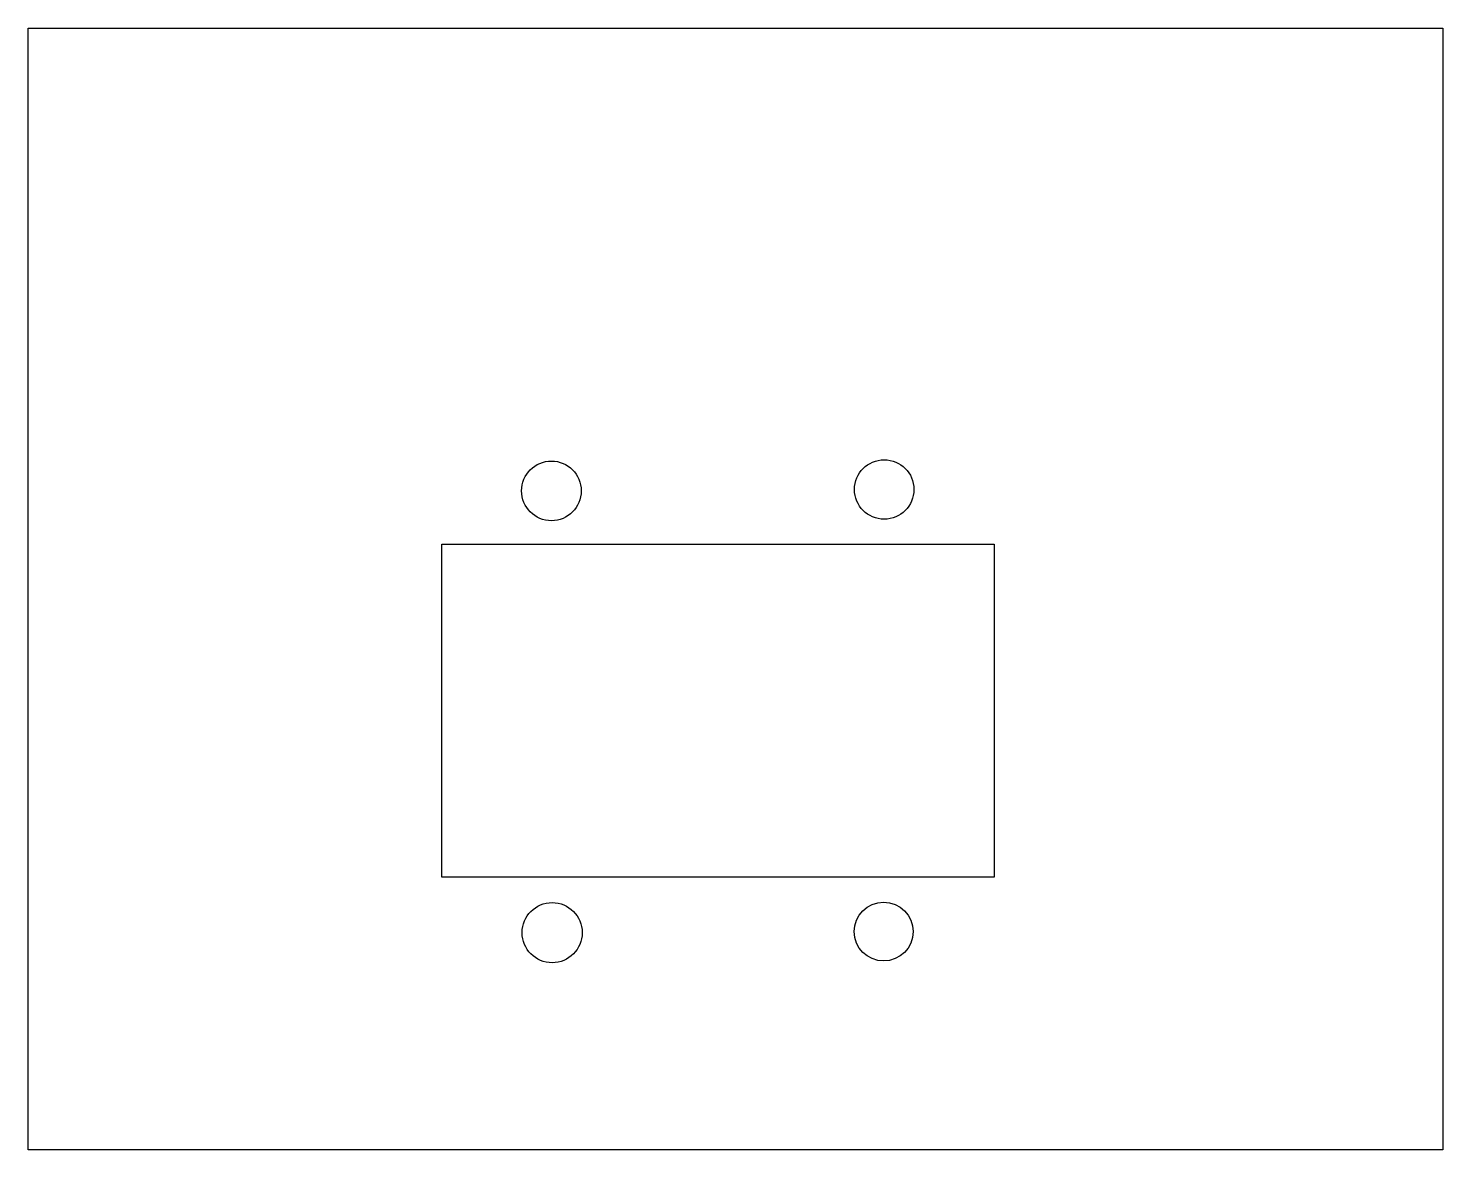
# Model space of a CAD drawing. Header units: inches. Extents: x -1.02 to 1.5, y -0.2 to 1.8.
import ezdxf

# ---------------------------------------------------------------- set-up
doc = ezdxf.new("R2010")
doc.units = ezdxf.units.IN
doc.layers.get('0').update_dxf_attribs({"linetype": 'CONTINUOUS'})

msp = doc.modelspace()

# ---------------------------------------------------------------- linework, layer by layer
for points in [[(-1.0232, -0.2), (-1.0232, 1.8), (1.5, 1.8), (1.5, -0.2)], [(-0.2856, 0.88), (0.7, 0.88), (0.7, 0.2863), (-0.2856, 0.2863)]]:
    msp.add_lwpolyline(points, close=True)
for centre, radius in [((-0.09, 0.975), 0.0532), ((0.5037, 0.9775), 0.053), ((-0.0887, 0.1871), 0.0536), ((0.5027, 0.189), 0.0524)]:
    msp.add_circle(centre, radius)

doc.saveas('drawing.dxf')
